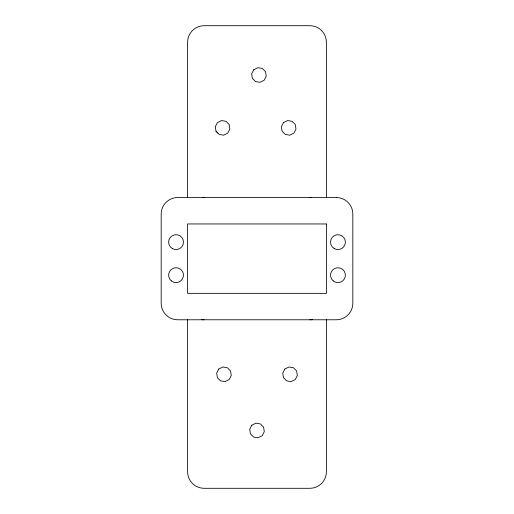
<?xml version="1.0" encoding="UTF-8"?>
<svg xmlns="http://www.w3.org/2000/svg" width="514" height="514" viewBox="0 0 514 514"><rect width="100%" height="100%" fill="white"/><g stroke="black" fill="none" stroke-linecap="round" stroke-linejoin="round"><path stroke-width="0.77" d="M215.989 131.179L219.195 134.437L223.699 135.182L227.779 133.139L229.886 129.085L229.205 124.574L225.999 121.317L221.495 120.572L217.409 122.615L215.308 126.662L215.989 131.179L217.833 133.055M326.39 197.704L326.39 42.219A16.519 16.519 0 0 0 309.871 25.7L204.129 25.7A16.519 16.519 0 0 0 187.61 42.219L187.61 197.704M326.39 319.599L326.39 471.781A16.519 16.519 0 0 1 309.871 488.3L204.129 488.3A16.519 16.519 0 0 1 187.61 471.781L187.61 319.599M309.871 197.524A16.519 16.519 0 0 1 311.163 197.575M312.454 319.579A16.519 16.519 0 0 1 309.871 319.779M204.129 319.779A16.519 16.519 0 0 1 201.546 319.579M202.837 197.575A16.519 16.519 0 0 1 204.129 197.524M253.762 69.743L251.654 73.798L252.335 78.314L255.542 81.565L260.045 82.311L264.132 80.274L266.233 76.22L265.552 71.703L262.346 68.452L257.842 67.7L253.762 69.743M283.497 122.615L281.396 126.662L282.077 131.179L285.276 134.437L289.78 135.182L293.867 133.139L295.974 129.085L295.293 124.574L292.087 121.317L287.583 120.572L283.497 122.615M218.771 369.039L216.67 373.093L217.351 377.604L220.551 380.861L225.055 381.606L229.141 379.563L231.249 375.516L230.568 370.999L227.361 367.741L222.858 366.996L218.771 369.039M251.815 425.213L249.714 429.261L250.389 433.777L253.595 437.035L258.099 437.78L262.185 435.737L264.286 431.689L263.611 427.173L260.405 423.915L255.901 423.17L251.815 425.213M284.859 369.039L282.751 373.093L283.432 377.604L286.639 380.861L291.142 381.606L295.229 379.563L297.33 375.516L296.649 370.999L293.449 367.741L288.945 366.996L284.859 369.039M336.304 197.524L177.696 197.524A16.519 16.519 0 0 0 161.178 214.042L161.178 303.26A16.519 16.519 0 0 0 177.696 319.779L336.304 319.779A16.519 16.519 0 0 0 352.822 303.26L352.822 214.042A16.519 16.519 0 0 0 336.304 197.524M326.39 223.956L187.61 223.956L187.61 293.346L326.39 293.346L326.39 223.956M333.2 280.888A7.434 7.434 0 0 0 345.286 276.429A7.434 7.434 0 0 0 335.379 268.199A7.434 7.434 0 0 0 333.2 280.888M334.235 248.57A7.434 7.434 0 0 0 345.389 242.133A7.434 7.434 0 0 0 334.235 235.695A7.434 7.434 0 0 0 334.235 248.57M172.325 248.57A7.434 7.434 0 0 0 183.479 242.133A7.434 7.434 0 0 0 172.325 235.695A7.434 7.434 0 0 0 172.325 248.57M171.291 280.888A7.434 7.434 0 0 0 183.369 276.429A7.434 7.434 0 0 0 173.469 268.199A7.434 7.434 0 0 0 171.291 280.888"/></g></svg>
